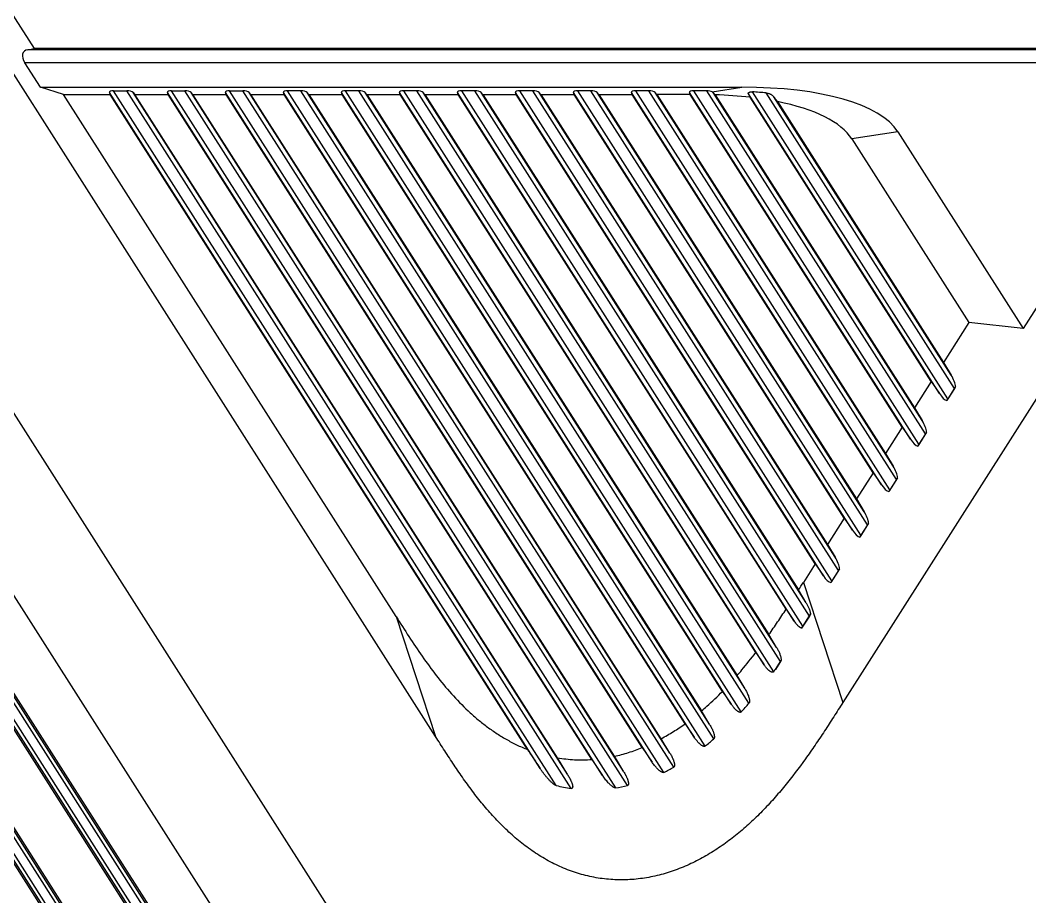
# Model space of a CAD drawing. Header units: millimetres. Extents: x 620 to 19791, y 2539 to 6969.
# Drawn here: x 2644.8 to 2758.3, y 3739.6 to 3838.2 of the extents above; entities that cross this region are included whole.
import ezdxf

# ---------------------------------------------------------------- set-up
doc = ezdxf.new("R2010")
doc.units = ezdxf.units.MM

msp = doc.modelspace()

# ---------------------------------------------------------------- linework, layer by layer
at = {"color": 7, "linetype": 'Continuous'}
for p, q in [((2567.99077, 3957.96458), (2646.33998, 3834.98095)), ((2527.09813, 3957.01259), (2719.04746, 3655.71251)), ((2691.47126, 3757.62498), (2565.76731, 3954.94065)), ((2543.2755, 3952.09196), (2731.41596, 3656.77059)), ((2711.99518, 3655.83875), (2525.43843, 3948.67418)), ((2710.40906, 3657.23921), (2526.75527, 3945.51792)), ((2710.74513, 3657.45331), (2527.09134, 3945.73202)), ((2525.40388, 3944.63387), (2709.46709, 3655.71251)), ((2526.41919, 3943.38777), (2708.85233, 3657.0251)), ((2526.75527, 3943.60187), (2709.1884, 3657.23921)), ((2702.39109, 3655.83875), (2525.43843, 3933.59879)), ((2700.80498, 3657.23921), (2526.75527, 3930.44253)), ((2701.14105, 3657.45331), (2527.09134, 3930.65663)), ((2525.40388, 3929.55848), (2699.86301, 3655.71251)), ((2526.75527, 3928.52648), (2699.58432, 3657.23921)), ((2526.41919, 3928.31238), (2699.24825, 3657.0251)), ((2645.63643, 3834.84686), (2646.33998, 3834.98095)), ((2773.44444, 3834.84686), (2645.63643, 3834.84686)), ((2771.05024, 3834.98095), (2646.33998, 3834.98095)), ((2647.03797, 3830.62829), (2645.29154, 3833.36964)), ((2776.54501, 3833.36964), (2645.29154, 3833.36964)), ((2776.54501, 3833.36964), (2757.52239, 3803.51011)), ((2649.62258, 3829.82829), (2647.03797, 3830.62829)), ((2647.03797, 3830.62829), (2725.90183, 3830.62829)), ((2687.02492, 3771.11838), (2649.62258, 3829.82829)), ((2649.62258, 3829.82829), (2654.88038, 3829.82829)), ((2654.79825, 3830.04572), (2654.88038, 3829.82829)), ((2703.21357, 3754.04889), (2654.79825, 3830.04572)), ((2701.80178, 3756.17645), (2654.88038, 3829.82829)), ((2705.02838, 3752.12725), (2655.27253, 3830.22829)), ((2655.27253, 3830.22829), (2656.7427, 3830.22829)), ((2706.70678, 3751.80039), (2656.7427, 3830.22829)), ((2706.32772, 3753.32243), (2657.44959, 3830.04572)), ((2657.44959, 3830.04572), (2657.6445, 3829.82829)), ((2705.16188, 3755.24094), (2657.6445, 3829.82829)), ((2657.6445, 3829.82829), (2661.40167, 3829.82829)), ((2710.23304, 3753.26691), (2661.31954, 3830.04572)), ((2661.40167, 3829.82829), (2661.31954, 3830.04572)), ((2709.04052, 3755.05029), (2661.40167, 3829.82829)), ((2711.72193, 3751.85687), (2661.79382, 3830.22829)), ((2661.79382, 3830.22829), (2663.26399, 3830.22829)), ((2713.02615, 3752.11734), (2663.26399, 3830.22829)), ((2664.16579, 3829.82829), (2663.97088, 3830.04572)), ((2712.62026, 3753.6815), (2663.97088, 3830.04572)), ((2711.57364, 3755.41288), (2664.16579, 3829.82829)), ((2664.16579, 3829.82829), (2667.92296, 3829.82829)), ((2667.92296, 3829.82829), (2667.84083, 3830.04572)), ((2715.80172, 3754.7622), (2667.84083, 3830.04572)), ((2714.70838, 3756.38989), (2667.92296, 3829.82829)), ((2717.13136, 3753.60213), (2668.31511, 3830.22829)), ((2668.31511, 3830.22829), (2669.78527, 3830.22829)), ((2718.23462, 3754.17805), (2669.78527, 3830.22829)), ((2670.68708, 3829.82829), (2670.49217, 3830.04572)), ((2717.81356, 3755.76603), (2670.49217, 3830.04572)), ((2716.83357, 3757.39282), (2670.68708, 3829.82829)), ((2670.68708, 3829.82829), (2674.44425, 3829.82829)), ((2674.44425, 3829.82829), (2674.36212, 3830.04572)), ((2720.54713, 3757.54979), (2674.36212, 3830.04572)), ((2719.51949, 3759.07434), (2674.44425, 3829.82829)), ((2721.76852, 3756.55962), (2674.8364, 3830.22829)), ((2676.30656, 3830.22829), (2674.8364, 3830.22829)), ((2722.73061, 3757.35713), (2676.30656, 3830.22829)), ((2722.29869, 3758.96215), (2677.01346, 3830.04572)), ((2677.20837, 3829.82829), (2677.01346, 3830.04572)), ((2677.20837, 3829.82829), (2721.36617, 3760.51444)), ((2677.20837, 3829.82829), (2680.96554, 3829.82829)), ((2680.96554, 3829.82829), (2680.88341, 3830.04572)), ((2724.70143, 3761.26521), (2680.88341, 3830.04572)), ((2723.72341, 3762.71188), (2680.96554, 3829.82829)), ((2725.84053, 3760.40421), (2681.35769, 3830.22829)), ((2682.82785, 3830.22829), (2681.35769, 3830.22829)), ((2726.69461, 3761.37128), (2682.82785, 3830.22829)), ((2726.25437, 3762.98936), (2683.53475, 3830.04572)), ((2683.72966, 3829.82829), (2683.53475, 3830.04572)), ((2683.72966, 3829.82829), (2725.35822, 3764.48454)), ((2683.72966, 3829.82829), (2687.48683, 3829.82829)), ((2728.4051, 3765.68799), (2687.4047, 3830.04572)), ((2687.48683, 3829.82829), (2687.4047, 3830.04572)), ((2727.46441, 3767.07606), (2687.48683, 3829.82829)), ((2729.48301, 3764.92304), (2687.87898, 3830.22829)), ((2689.34914, 3830.22829), (2687.87898, 3830.22829)), ((2730.22905, 3766.05969), (2689.34914, 3830.22829)), ((2729.81254, 3767.64052), (2690.05604, 3830.04572)), ((2690.25095, 3829.82829), (2690.05604, 3830.04572)), ((2690.25095, 3829.82829), (2728.94242, 3769.09485)), ((2690.25095, 3829.82829), (2694.00812, 3829.82829)), ((2694.00812, 3829.82829), (2693.92599, 3830.04572)), ((2731.79683, 3770.60041), (2693.92599, 3830.04572)), ((2730.87873, 3771.95303), (2694.00812, 3829.82829)), ((2732.75462, 3770.02403), (2694.40027, 3830.22829)), ((2695.87043, 3830.22829), (2694.40027, 3830.22829)), ((2733.4897, 3771.17788), (2695.87043, 3830.22829)), ((2696.77224, 3829.82829), (2696.57733, 3830.04572)), ((2733.12792, 3772.6728), (2696.57733, 3830.04572)), ((2696.77224, 3829.82829), (2732.26972, 3774.1084)), ((2696.77224, 3829.82829), (2700.52941, 3829.82829)), ((2700.52941, 3829.82829), (2700.44728, 3830.04572)), ((2735.06292, 3775.71005), (2700.44728, 3830.04572)), ((2734.14852, 3777.05686), (2700.52941, 3829.82829)), ((2736.01526, 3775.14222), (2700.92156, 3830.22829)), ((2702.39172, 3830.22829), (2700.92156, 3830.22829)), ((2736.75034, 3776.29606), (2702.39172, 3830.22829)), ((2703.29353, 3829.82829), (2703.09862, 3830.04572)), ((2736.38859, 3777.79093), (2703.09862, 3830.04572)), ((2703.29353, 3829.82829), (2735.53058, 3779.22626)), ((2703.29353, 3829.82829), (2707.0507, 3829.82829)), ((2738.32357, 3780.82823), (2706.96857, 3830.04572)), ((2707.0507, 3829.82829), (2706.96857, 3830.04572)), ((2737.40917, 3782.17505), (2707.0507, 3829.82829)), ((2739.27591, 3780.2604), (2707.44285, 3830.22829)), ((2708.91301, 3830.22829), (2707.44285, 3830.22829)), ((2740.01099, 3781.41425), (2708.91301, 3830.22829)), ((2739.64924, 3782.90912), (2709.61991, 3830.04572)), ((2709.81482, 3829.82829), (2709.61991, 3830.04572)), ((2709.81482, 3829.82829), (2738.79123, 3784.34444)), ((2709.81482, 3829.82829), (2713.57199, 3829.82829)), ((2741.58421, 3785.94642), (2713.48986, 3830.04572)), ((2713.57199, 3829.82829), (2713.48986, 3830.04572)), ((2740.66981, 3787.29323), (2713.57199, 3829.82829)), ((2742.53655, 3785.37859), (2713.96414, 3830.22829)), ((2715.4343, 3830.22829), (2713.96414, 3830.22829)), ((2743.27163, 3786.53244), (2715.4343, 3830.22829)), ((2742.90988, 3788.02731), (2716.1412, 3830.04572)), ((2716.33611, 3829.82829), (2716.1412, 3830.04572)), ((2716.33611, 3829.82829), (2742.05187, 3789.46263)), ((2720.09328, 3829.82829), (2716.33611, 3829.82829)), ((2720.01115, 3830.04572), (2720.09328, 3829.82829)), ((2744.84486, 3791.06461), (2720.01115, 3830.04572)), ((2743.93046, 3792.41142), (2720.09328, 3829.82829)), ((2745.7972, 3790.49678), (2720.48543, 3830.22829)), ((2721.95559, 3830.22829), (2720.48543, 3830.22829)), ((2746.53228, 3791.65063), (2721.95559, 3830.22829)), ((2722.56565, 3830.11322), (2725.90183, 3830.62829)), ((2746.17053, 3793.1455), (2722.66395, 3830.04343)), ((2722.88182, 3829.78996), (2745.31252, 3794.58082)), ((2748.1055, 3796.1828), (2726.64364, 3829.87117)), ((2749.05784, 3795.61496), (2727.08323, 3830.1082)), ((2749.79292, 3796.76881), (2728.63402, 3829.98163)), ((2747.1911, 3797.52961), (2726.82482, 3829.49827)), ((2749.43117, 3798.26368), (2729.49975, 3829.54976)), ((2729.89275, 3829.02138), (2748.57316, 3799.699)), ((2743.43887, 3825.61681), (2738.25722, 3824.81681)), ((2743.43887, 3825.61681), (2757.52239, 3803.51011)), ((2738.25722, 3824.81681), (2751.41609, 3804.16151)), ((2751.41609, 3804.16151), (2748.57316, 3799.699)), ((2757.52239, 3803.51011), (2751.41609, 3804.16151)), ((2748.57316, 3799.699), (2749.43117, 3798.26368)), ((2747.1911, 3797.52961), (2745.31252, 3794.58082)), ((2747.1911, 3797.52961), (2748.1055, 3796.1828)), ((2749.92695, 3796.97076), (2748.92918, 3795.40459)), ((2749.79292, 3796.76881), (2749.05784, 3795.61496)), ((2759.02241, 3795.62829), (2737.25747, 3761.46418)), ((2745.31252, 3794.58082), (2746.17053, 3793.1455)), ((2743.93046, 3792.41142), (2742.05187, 3789.46263)), ((2743.93046, 3792.41142), (2744.84486, 3791.06461)), ((2746.6663, 3791.85258), (2745.66854, 3790.2864)), ((2746.53228, 3791.65063), (2745.7972, 3790.49678)), ((2742.05187, 3789.46263), (2742.90988, 3788.02731)), ((2740.66981, 3787.29323), (2738.79123, 3784.34444)), ((2740.66981, 3787.29323), (2741.58421, 3785.94642)), ((2743.40566, 3786.73439), (2742.40789, 3785.16821)), ((2743.27163, 3786.53244), (2742.53655, 3785.37859)), ((2738.79123, 3784.34444), (2739.64924, 3782.90912)), ((2737.40917, 3782.17505), (2735.53058, 3779.22626)), ((2737.40917, 3782.17505), (2738.32357, 3780.82823)), ((2740.14501, 3781.6162), (2739.14725, 3780.05002)), ((2740.01099, 3781.41425), (2739.27591, 3780.2604)), ((2735.53058, 3779.22626), (2736.38859, 3777.79093)), ((2734.14852, 3777.05686), (2732.81113, 3774.95758)), ((2734.14852, 3777.05686), (2735.06292, 3775.71005)), ((2736.88437, 3776.49801), (2735.8866, 3774.93184)), ((2736.75034, 3776.29606), (2736.01526, 3775.14222)), ((2733.12792, 3772.6728), (2732.26972, 3774.1084)), ((2732.81113, 3774.95758), (2737.25747, 3761.46418)), ((2730.87873, 3771.95303), (2731.79683, 3770.60041)), ((2687.02492, 3771.11838), (2691.47126, 3757.62498)), ((2732.62767, 3769.81657), (2733.62371, 3771.37981)), ((2733.4897, 3771.17788), (2732.75462, 3770.02403)), ((2729.81254, 3767.64052), (2728.94242, 3769.09485)), ((2727.46441, 3767.07606), (2728.4051, 3765.68799)), ((2729.66935, 3765.18113), (2730.31217, 3766.18697)), ((2730.22905, 3766.05969), (2729.66935, 3765.18113)), ((2726.25437, 3762.98936), (2725.35822, 3764.48454)), ((2723.72341, 3762.71188), (2724.70143, 3761.26521)), ((2722.29869, 3758.96215), (2721.36617, 3760.51444)), ((2719.51949, 3759.07434), (2720.54713, 3757.54979)), ((2717.81356, 3755.76603), (2716.83357, 3757.39282)), ((2714.70838, 3756.38989), (2715.80172, 3754.7622)), ((2706.32772, 3753.32243), (2705.16188, 3755.24094)), ((2709.04052, 3755.05029), (2710.23304, 3753.26691)), ((2712.62026, 3753.6815), (2711.57364, 3755.41288))]:
    msp.add_line(p, q, dxfattribs=at)
for centre, radius, start, end in [((2672.24196, 3806.44761), 70.71653, 324.0416188, 324.2995282), ((2693.28997, 3790.01235), 44.00205, 317.7102081, 319.3902814), ((2702.7362, 3780.49873), 30.58284, 308.4857745, 310.8271272), ((2707.19198, 3773.98713), 22.67905, 295.9930774, 299.13764), ((2709.02716, 3768.18785), 16.55092, 256.0187188, 261.9407743), ((2708.87976, 3769.48334), 17.85414, 279.1597815, 283.4288124)]:
    msp.add_arc(centre, radius, start, end, dxfattribs=at)
for centre, major_axis, ratio, start_param, end_param in [((2646.84775, 3833.36964), (1.71115, -1.18199), 0.539712378, 2.652869565, 4.049132966), ((2655.39994, 3830.02829), (0.6062, -0.04686), 0.320743655, 1.807283709, 3.290813573), ((2656.87011, 3830.02829), (0.6062, -0.04686), 0.320743655, 0.323753845, 1.807283709), ((2661.92123, 3830.02829), (0.6062, -0.04686), 0.320743655, 1.807283709, 3.290813573), ((2663.3914, 3830.02829), (0.6062, -0.04686), 0.320743655, 0.323753845, 1.807283709), ((2668.44252, 3830.02829), (0.6062, -0.04686), 0.320743655, 1.807283709, 3.290813573), ((2669.91269, 3830.02829), (0.6062, -0.04686), 0.320743655, 0.323753845, 1.807283709), ((2674.96381, 3830.02829), (0.6062, -0.04686), 0.320743655, 1.807283709, 3.290813573), ((2676.43398, 3830.02829), (0.6062, -0.04686), 0.320743655, 0.323753845, 1.807283709), ((2681.4851, 3830.02829), (0.6062, -0.04686), 0.320743655, 1.807283709, 3.290813573), ((2682.95527, 3830.02829), (0.6062, -0.04686), 0.320743655, 0.323753845, 1.807283709), ((2688.00639, 3830.02829), (0.6062, -0.04686), 0.320743655, 1.807283709, 3.290813573), ((2689.47656, 3830.02829), (0.6062, -0.04686), 0.320743655, 0.323753845, 1.807283709), ((2694.52768, 3830.02829), (0.6062, -0.04686), 0.320743655, 1.807283709, 3.290813573), ((2695.99785, 3830.02829), (0.6062, -0.04686), 0.320743655, 0.323753845, 1.807283709), ((2701.04897, 3830.02829), (0.6062, -0.04686), 0.320743655, 1.807283709, 3.290813573), ((2702.51914, 3830.02829), (0.6062, -0.04686), 0.320743655, 0.323753845, 1.807283709), ((2707.57026, 3830.02829), (0.6062, -0.04686), 0.320743655, 1.807283709, 3.290813573), ((2709.04043, 3830.02829), (0.6062, -0.04686), 0.320743655, 0.323753845, 1.807283709), ((2714.09155, 3830.02829), (0.6062, -0.04686), 0.320743655, 1.807283709, 3.290813573), ((2715.56172, 3830.02829), (0.6062, -0.04686), 0.320743655, 0.323753845, 1.807283709), ((2720.61284, 3830.02829), (0.6062, -0.04686), 0.320743655, 1.807283709, 3.290813573), ((2722.08301, 3830.02829), (0.6062, -0.04686), 0.320743655, 0.675032132, 1.807283709), ((2727.45509, 3821.58334), (-5.74734, 9.2247), 0.083540021, -0.528876287, -0.465118717), ((2711.09809, 3819.05796), (-27.72922, -4.28114), 0.356407676, -2.227773078, -2.063972456), ((2716.27974, 3819.85796), (27.72922, 4.28114), 0.356407676, 0.155363062, 1.162012253), ((2732.24289, 3822.32253), (-6.07066, 9.17298), 0.087729956, 0.548698708, 0.616610588), ((2713.68891, 3819.45796), (27.72922, 4.28114), 0.356407676, 0.947582636, 1.012535773), ((2733.18358, 3822.46776), (-5.74734, 9.2247), 0.083540021, -0.834035603, -0.749138908), ((2711.09809, 3819.05796), (-27.72922, -4.28114), 0.356407676, -2.986229592, -2.369131772), ((2749.06483, 3797.91168), (-0.75317, 1.33987), 0.321085861, -2.512347308, -1.48785952), ((2749.81886, 3796.72811), (0.29525, 0.46648), 0.079182722, 1.074563489, 1.533605565), ((2748.32975, 3796.75784), (-0.75317, 1.33987), 0.321085861, -4.454919248, -3.43043146), ((2749.08377, 3795.57426), (0.29525, 0.46648), 0.079182722, 1.533605565, 1.992647641), ((2745.80419, 3792.7935), (-0.75317, 1.33987), 0.321085861, -2.512347308, -1.48785952), ((2746.55821, 3791.60992), (0.29525, 0.46648), 0.079182722, 1.074563489, 1.533605565), ((2745.06911, 3791.63965), (-0.75317, 1.33987), 0.321085861, -4.454919248, -3.43043146), ((2745.82313, 3790.45607), (0.29525, 0.46648), 0.079182722, 1.533605565, 1.992647641), ((2742.54354, 3787.67531), (-0.75317, 1.33987), 0.321085861, -2.512347308, -1.48785952), ((2743.29757, 3786.49173), (0.29525, 0.46648), 0.079182722, 1.074563489, 1.533605565), ((2741.80846, 3786.52146), (-0.75317, 1.33987), 0.321085861, -4.454919248, -3.43043146), ((2742.56248, 3785.33788), (0.29525, 0.46648), 0.079182722, 1.533605565, 1.992647641), ((2739.2829, 3782.55712), (-0.75317, 1.33987), 0.321085861, -2.512347308, -1.48785952), ((2740.03692, 3781.37354), (0.29525, 0.46648), 0.079182722, 1.074563489, 1.533605565), ((2738.54782, 3781.40327), (-0.75317, 1.33987), 0.321085861, -4.454919248, -3.43043146), ((2739.30184, 3780.2197), (0.29525, 0.46648), 0.079182722, 1.533605565, 1.992647641), ((2736.02225, 3777.43893), (-0.75317, 1.33987), 0.321085861, -2.512347308, -1.48785952), ((2736.77628, 3776.25536), (0.29525, 0.46648), 0.079182722, 1.074563489, 1.533605565), ((2735.28717, 3776.28509), (-0.75317, 1.33987), 0.321085861, -4.454919248, -3.43043146), ((2736.04119, 3775.10151), (0.29525, 0.46648), 0.079182722, 1.533605565, 1.992647641), ((2733.51563, 3771.13717), (0.29525, 0.46648), 0.079182722, 1.074614452, 1.533605565), ((2732.78055, 3769.98332), (0.29525, 0.46648), 0.079182722, 1.533605565, 1.985945586), ((2730.25499, 3766.01898), (0.29525, 0.46648), 0.079182722, 1.252958992, 1.533605565)]:
    msp.add_ellipse(centre, major_axis=major_axis, ratio=ratio, start_param=start_param, end_param=end_param, dxfattribs=at)
for points, knots in [([(2722.56565, 3830.11322), (2722.58515, 3830.1036), (2722.61267, 3830.08797), (2722.64466, 3830.06321), (2722.65805, 3830.05013), (2722.66395, 3830.04343)], [0, 0, 0, 0, 0.538309154, 0.778937062, 1, 1, 1, 1]), ([(2726.64364, 3829.87117), (2726.63964, 3829.87962), (2726.63288, 3829.8966), (2726.62709, 3829.92288), (2726.62663, 3829.94906), (2726.63224, 3829.97472), (2726.64438, 3829.99924), (2726.66314, 3830.02198), (2726.68823, 3830.04249), (2726.71917, 3830.06048), (2726.75526, 3830.07576), (2726.79566, 3830.08823), (2726.83947, 3830.09789), (2726.90212, 3830.10726), (2726.98383, 3830.11225), (2727.0499, 3830.11039), (2727.08323, 3830.1082)], [0, 0, 0, 0, 0.046608084, 0.090865821, 0.133599772, 0.176237906, 0.220668114, 0.268835741, 0.322229127, 0.381579118, 0.446845545, 0.517392, 0.592286978, 0.670519947, 0.833315607, 1, 1, 1, 1]), ([(2728.63402, 3829.98163), (2728.68004, 3829.97712), (2728.77072, 3829.96303), (2728.90222, 3829.92945), (2729.02666, 3829.88565), (2729.1427, 3829.83312), (2729.24932, 3829.77291), (2729.3455, 3829.70578), (2729.4299, 3829.63234), (2729.47845, 3829.57796), (2729.49975, 3829.54976)], [0, 0, 0, 0, 0.139929513, 0.277115298, 0.410235282, 0.538662615, 0.662088192, 0.780289855, 0.893038883, 1, 1, 1, 1]), ([(2728.94242, 3769.09485), (2729.27405, 3769.56508), (2729.92693, 3770.51288), (2730.56339, 3771.47172), (2730.87873, 3771.95303)], [0, 0, 0, 0, 0.499998852, 1, 1, 1, 1]), ([(2733.12792, 3772.6728), (2733.18707, 3772.57384), (2733.27058, 3772.42199), (2733.37058, 3772.21366), (2733.43957, 3772.05402), (2733.50166, 3771.89108), (2733.5555, 3771.72463), (2733.59163, 3771.58288), (2733.61318, 3771.46751), (2733.62087, 3771.40914), (2733.62371, 3771.37981)], [0, 0, 0, 0, 0.24806612, 0.372476549, 0.497159551, 0.622157896, 0.747537853, 0.873407429, 0.9365973, 1, 1, 1, 1]), ([(2687.02492, 3771.11838), (2687.50374, 3770.36679), (2688.46161, 3768.86375), (2689.94753, 3766.6408), (2691.52419, 3764.48043), (2693.22759, 3762.41762), (2694.77888, 3760.81426), (2696.10936, 3759.62741), (2697.15401, 3758.79215), (2698.24604, 3758.01972), (2699.38509, 3757.31822), (2700.5693, 3756.69591), (2701.38694, 3756.33907), (2701.80178, 3756.17645)], [0, 0, 0, 0, 0.125002242, 0.250004789, 0.375005107, 0.499999575, 0.624982181, 0.687487539, 0.749991988, 0.812495629, 0.874998139, 0.937499465, 1, 1, 1, 1]), ([(2732.62767, 3769.81657), (2732.6041, 3769.82201), (2732.55813, 3769.83771), (2732.49321, 3769.87001), (2732.43162, 3769.9081), (2732.37286, 3769.95035), (2732.31646, 3769.99575), (2732.244, 3770.05964), (2732.1579, 3770.14459), (2732.06046, 3770.25231), (2731.93714, 3770.40215), (2731.85139, 3770.52004), (2731.79683, 3770.60041)], [0, 0, 0, 0, 0.062468759, 0.124775822, 0.187045958, 0.249325437, 0.311637147, 0.373990684, 0.498820667, 0.623846845, 0.749063076, 1, 1, 1, 1]), ([(2729.81254, 3767.64052), (2729.8455, 3767.58543), (2729.9093, 3767.47384), (2729.99839, 3767.30263), (2730.0805, 3767.12753), (2730.15481, 3766.94847), (2730.2199, 3766.76525), (2730.26442, 3766.6089), (2730.29183, 3766.48143), (2730.30723, 3766.38436), (2730.31578, 3766.28601), (2730.31504, 3766.21989), (2730.31217, 3766.18697)], [0, 0, 0, 0, 0.123799561, 0.247818782, 0.372083649, 0.496633054, 0.621528928, 0.746873203, 0.809784036, 0.87289663, 0.936270599, 1, 1, 1, 1]), ([(2725.35822, 3764.48454), (2725.54103, 3764.69443), (2726.26441, 3765.5407), (2726.95822, 3766.41207), (2727.46441, 3767.07606)], [0, 0, 0, 0, 0.250014815, 1, 1, 1, 1]), ([(2729.48301, 3764.92304), (2729.47371, 3764.91022), (2729.45729, 3764.89255), (2729.43115, 3764.87466), (2729.40987, 3764.86443), (2729.38751, 3764.85744), (2729.35708, 3764.85225), (2729.32621, 3764.85241), (2729.29601, 3764.85649), (2729.26636, 3764.86272), (2729.23026, 3764.87391), (2729.18851, 3764.89127), (2729.13483, 3764.91836), (2729.0709, 3764.95793), (2728.99836, 3765.01137), (2728.92921, 3765.06913), (2728.86293, 3765.13019), (2728.79912, 3765.1939), (2728.71695, 3765.2818), (2728.61915, 3765.39635), (2728.50858, 3765.53948), (2728.43896, 3765.63803), (2728.4051, 3765.68799)], [0, 0, 0, 0, 0.032749604, 0.049070808, 0.065281114, 0.081374768, 0.09734525, 0.128951581, 0.144664396, 0.160322538, 0.19152116, 0.22263442, 0.253700035, 0.315747481, 0.377782709, 0.439835829, 0.501920128, 0.564041471, 0.626202406, 0.750635063, 0.875234589, 1, 1, 1, 1]), ([(2726.25437, 3762.98936), (2726.29114, 3762.92801), (2726.36217, 3762.80366), (2726.46076, 3762.61263), (2726.55069, 3762.41696), (2726.61722, 3762.24995), (2726.6641, 3762.11377), (2726.69559, 3762.01016), (2726.72264, 3761.90506), (2726.74412, 3761.79836), (2726.75589, 3761.70812), (2726.76002, 3761.63525), (2726.75978, 3761.58025), (2726.75524, 3761.52518), (2726.74665, 3761.47969), (2726.73576, 3761.44419), (2726.72169, 3761.40965), (2726.70677, 3761.38545), (2726.69461, 3761.37128)], [0, 0, 0, 0, 0.123663538, 0.247499613, 0.371541605, 0.49583988, 0.558118409, 0.620499961, 0.683008502, 0.745679803, 0.808570252, 0.84013639, 0.871803043, 0.903595739, 0.935548234, 0.951604213, 0.967715147, 1, 1, 1, 1]), ([(2721.36617, 3760.51444), (2721.57134, 3760.68786), (2722.38292, 3761.39207), (2723.15957, 3762.13621), (2723.72341, 3762.71188)], [0, 0, 0, 0, 0.250031388, 1, 1, 1, 1]), ([(2737.25747, 3761.46418), (2736.91615, 3760.92842), (2736.23342, 3759.85696), (2735.19761, 3758.25725), (2734.13918, 3756.67227), (2732.68551, 3754.58817), (2731.14955, 3752.56135), (2729.50183, 3750.6262), (2728.20339, 3749.23015), (2726.8367, 3747.9006), (2725.39704, 3746.65013), (2723.88103, 3745.49303), (2722.28704, 3744.44543), (2720.61599, 3743.52527), (2719.16207, 3742.8807), (2717.96685, 3742.44868), (2717.05546, 3742.1688), (2716.13104, 3741.93552), (2715.19562, 3741.75106), (2714.25158, 3741.61742), (2713.30157, 3741.5363), (2712.34847, 3741.50902), (2711.39537, 3741.53646), (2710.44545, 3741.61901), (2709.50191, 3741.75651), (2708.5679, 3741.94829), (2707.64639, 3742.19314), (2706.74012, 3742.48938), (2705.85148, 3742.8349), (2704.98255, 3743.22727), (2704.13497, 3743.66379), (2703.30998, 3744.14161), (2702.24145, 3744.82967), (2700.96528, 3745.7784), (2699.53015, 3747.03471), (2698.41013, 3748.16232), (2697.556, 3749.10314), (2696.72803, 3750.06711), (2695.73891, 3751.31046), (2694.61385, 3752.84919), (2693.53747, 3754.42213), (2692.49527, 3756.01774), (2691.81257, 3757.08922), (2691.47126, 3757.62498)], [0, 0, 0, 0, 0.031248913, 0.062498086, 0.093747804, 0.124998024, 0.187491731, 0.218742695, 0.249993473, 0.281243998, 0.312493845, 0.343742787, 0.374990634, 0.40623724, 0.437482463, 0.453108937, 0.468735427, 0.48436179, 0.499988121, 0.515614449, 0.531240699, 0.546866907, 0.562493111, 0.578119298, 0.59374548, 0.609371695, 0.62499792, 0.640624168, 0.656250514, 0.671876929, 0.687503322, 0.703129848, 0.718756413, 0.750002565, 0.781250454, 0.812499827, 0.828126199, 0.843752818, 0.875002788, 0.90625252, 0.937502, 0.968751156, 1, 1, 1, 1]), ([(2725.84053, 3760.40421), (2725.83489, 3760.39802), (2725.82269, 3760.38644), (2725.80191, 3760.37225), (2725.77919, 3760.36168), (2725.74742, 3760.35258), (2725.70627, 3760.34965), (2725.65784, 3760.35601), (2725.61116, 3760.36901), (2725.5663, 3760.38667), (2725.52308, 3760.40772), (2725.46744, 3760.43923), (2725.40105, 3760.4837), (2725.32545, 3760.54249), (2725.2532, 3760.60528), (2725.18378, 3760.67117), (2725.11683, 3760.73957), (2725.05208, 3760.81008), (2724.98932, 3760.8824), (2724.90808, 3760.98096), (2724.81083, 3761.10773), (2724.73724, 3761.21225), (2724.70143, 3761.26521)], [0, 0, 0, 0, 0.016332264, 0.032630874, 0.048843416, 0.064956214, 0.096818003, 0.128388398, 0.159771636, 0.191040105, 0.22223813, 0.253391747, 0.315610457, 0.377786824, 0.439949849, 0.502114099, 0.564287633, 0.626475222, 0.688679854, 0.750903576, 0.875405838, 1, 1, 1, 1]), ([(2716.83357, 3757.39282), (2717.29878, 3757.64338), (2718.21219, 3758.17671), (2719.08977, 3758.76683), (2719.51949, 3759.07434)], [0, 0, 0, 0, 0.499993511, 1, 1, 1, 1]), ([(2722.29869, 3758.96215), (2722.33553, 3758.90082), (2722.40686, 3758.77667), (2722.50627, 3758.58619), (2722.58211, 3758.42384), (2722.63781, 3758.29166), (2722.67682, 3758.19128), (2722.71265, 3758.08961), (2722.74475, 3757.98655), (2722.77232, 3757.88201), (2722.79051, 3757.7936), (2722.80116, 3757.72208), (2722.8068, 3757.66799), (2722.80955, 3757.61354), (2722.80861, 3757.55883), (2722.80283, 3757.50417), (2722.79243, 3757.45925), (2722.77937, 3757.42466), (2722.76669, 3757.39978), (2722.75071, 3757.37675), (2722.73768, 3757.36324), (2722.73061, 3757.35713)], [0, 0, 0, 0, 0.123996573, 0.248079261, 0.372276094, 0.434434777, 0.49664033, 0.558902946, 0.621236797, 0.68366264, 0.746212859, 0.777556239, 0.808956036, 0.840427666, 0.871993198, 0.903684151, 0.935544652, 0.951570817, 0.967661265, 0.98381531, 1, 1, 1, 1]), ([(2721.76852, 3756.55962), (2721.76148, 3756.55402), (2721.74635, 3756.54409), (2721.72143, 3756.5336), (2721.69524, 3756.52744), (2721.65983, 3756.52442), (2721.61569, 3756.52855), (2721.5647, 3756.54181), (2721.5158, 3756.5606), (2721.4688, 3756.58329), (2721.42346, 3756.60888), (2721.36497, 3756.64598), (2721.29496, 3756.69683), (2721.21494, 3756.76276), (2721.13821, 3756.83238), (2721.0643, 3756.90489), (2720.99286, 3756.97979), (2720.90058, 3757.08235), (2720.79024, 3757.21494), (2720.6649, 3757.37962), (2720.58568, 3757.4926), (2720.54713, 3757.54979)], [0, 0, 0, 0, 0.016228864, 0.032419256, 0.048530173, 0.064556904, 0.096336186, 0.127906706, 0.159339151, 0.190680266, 0.221959467, 0.253195179, 0.315569793, 0.377875185, 0.44013849, 0.502375152, 0.564594793, 0.626803817, 0.751198007, 0.875591973, 1, 1, 1, 1]), ([(2701.80178, 3756.17645), (2701.91943, 3755.99905), (2702.3899, 3755.28977), (2702.86054, 3754.58062), (2703.21357, 3754.04889)], [0, 0, 0, 0, 0.250111472, 1, 1, 1, 1]), ([(2711.57364, 3755.41288), (2712.10879, 3755.52961), (2713.16898, 3755.81189), (2714.20089, 3756.18376), (2714.70838, 3756.38989)], [0, 0, 0, 0, 0.499990953, 1, 1, 1, 1]), ([(2705.16188, 3755.24094), (2705.48167, 3755.18698), (2706.1246, 3755.09792), (2707.0951, 3755.02169), (2708.0684, 3755.00287), (2708.71695, 3755.02828), (2709.04052, 3755.05029)], [0, 0, 0, 0, 0.249999702, 0.499999254, 0.749999408, 1, 1, 1, 1]), ([(2717.81356, 3755.76603), (2717.85053, 3755.70465), (2717.9223, 3755.58054), (2718.02283, 3755.39045), (2718.0999, 3755.22863), (2718.15671, 3755.09698), (2718.19659, 3754.99706), (2718.2333, 3754.89588), (2718.26627, 3754.79336), (2718.29461, 3754.68936), (2718.31327, 3754.60136), (2718.32405, 3754.53017), (2718.3296, 3754.47634), (2718.33195, 3754.42216), (2718.33014, 3754.36777), (2718.32266, 3754.31361), (2718.30967, 3754.26951), (2718.29342, 3754.23644), (2718.27769, 3754.21342), (2718.25818, 3754.1933), (2718.24277, 3754.18259), (2718.23462, 3754.17805)], [0, 0, 0, 0, 0.124398775, 0.24879606, 0.37320982, 0.435435437, 0.497676953, 0.55994102, 0.622237221, 0.684580292, 0.746995089, 0.778249124, 0.809543902, 0.840895023, 0.872327063, 0.903879112, 0.935612617, 0.951601769, 0.967670522, 0.983815479, 1, 1, 1, 1]), ([(2705.02838, 3752.12725), (2705.01466, 3752.13067), (2704.98765, 3752.13916), (2704.93541, 3752.16064), (2704.87294, 3752.19347), (2704.80145, 3752.23842), (2704.73267, 3752.28713), (2704.66606, 3752.33854), (2704.57971, 3752.40983), (2704.47554, 3752.50308), (2704.35516, 3752.6196), (2704.2386, 3752.73961), (2704.12528, 3752.86242), (2703.97807, 3753.02921), (2703.80043, 3753.24278), (2703.59608, 3753.50563), (2703.40005, 3753.77411), (2703.27476, 3753.95673), (2703.21357, 3754.04889)], [0, 0, 0, 0, 0.015862476, 0.031711438, 0.06334448, 0.094914359, 0.126428728, 0.157896554, 0.189325187, 0.252082213, 0.314737643, 0.37731045, 0.43981334, 0.502254985, 0.626972027, 0.751496998, 0.87584033, 1, 1, 1, 1]), ([(2712.62026, 3753.6815), (2712.65753, 3753.61983), (2712.73009, 3753.49534), (2712.81534, 3753.3367), (2712.87972, 3753.20792), (2712.92589, 3753.11037), (2712.96971, 3753.01177), (2713.01086, 3752.91206), (2713.04889, 3752.81114), (2713.08315, 3752.7089), (2713.11267, 3752.60521), (2713.1321, 3752.51743), (2713.14314, 3752.44639), (2713.14858, 3752.3927), (2713.15037, 3752.33868), (2713.14721, 3752.28459), (2713.13868, 3752.23997), (2713.12654, 3752.20567), (2713.11412, 3752.18112), (2713.09778, 3752.15872), (2713.07726, 3752.13974), (2713.05304, 3752.12548), (2713.03523, 3752.11951), (2713.02615, 3752.11734)], [0, 0, 0, 0, 0.124879915, 0.249671752, 0.312038759, 0.374385024, 0.436710949, 0.499017093, 0.561304446, 0.623574912, 0.685832589, 0.748086948, 0.779227409, 0.810382114, 0.841564235, 0.872798791, 0.904133516, 0.919887812, 0.935720852, 0.95165455, 0.96768746, 0.983820463, 1, 1, 1, 1]), ([(2717.13136, 3753.60213), (2717.1225, 3753.59781), (2717.10384, 3753.59103), (2717.07462, 3753.58616), (2717.04513, 3753.58572), (2717.00632, 3753.5898), (2716.95907, 3753.60162), (2716.90491, 3753.62253), (2716.85298, 3753.64798), (2716.80297, 3753.6767), (2716.7546, 3753.70788), (2716.69204, 3753.75203), (2716.61688, 3753.81116), (2716.5306, 3753.88657), (2716.4476, 3753.96539), (2716.36741, 3754.04692), (2716.28971, 3754.13073), (2716.18913, 3754.24504), (2716.06854, 3754.39221), (2715.93114, 3754.5744), (2715.84411, 3754.69911), (2715.80172, 3754.7622)], [0, 0, 0, 0, 0.016119384, 0.032201691, 0.048218877, 0.064174153, 0.095895279, 0.127471454, 0.158944588, 0.190343587, 0.221687578, 0.252989368, 0.315492021, 0.377907069, 0.440258478, 0.502561506, 0.56482622, 0.627059654, 0.751444531, 0.875752485, 1, 1, 1, 1]), ([(2706.32772, 3753.32243), (2706.36591, 3753.25958), (2706.44053, 3753.13294), (2706.52899, 3752.97195), (2706.59622, 3752.84149), (2706.64466, 3752.7428), (2706.69086, 3752.64315), (2706.73447, 3752.54245), (2706.77498, 3752.44061), (2706.81166, 3752.33749), (2706.83813, 3752.25029), (2706.85586, 3752.1797), (2706.86703, 3752.12636), (2706.87553, 3752.07259), (2706.88053, 3752.01843), (2706.88072, 3751.96408), (2706.87495, 3751.91899), (2706.86467, 3751.88419), (2706.85326, 3751.85929), (2706.83731, 3751.83673), (2706.81632, 3751.81824), (2706.7911, 3751.80551), (2706.76349, 3751.79886), (2706.73507, 3751.79739), (2706.71616, 3751.79906), (2706.70678, 3751.80039)], [0, 0, 0, 0, 0.125532553, 0.250889204, 0.313497638, 0.376053035, 0.438550202, 0.500982305, 0.563340107, 0.625610592, 0.687774973, 0.718813951, 0.749817111, 0.780779949, 0.811698282, 0.842571561, 0.873412948, 0.888868712, 0.904367861, 0.919960892, 0.935701077, 0.951618647, 0.967681262, 0.983832725, 1, 1, 1, 1]), ([(2711.72193, 3751.85687), (2711.69987, 3751.85331), (2711.66571, 3751.85455), (2711.62203, 3751.86362), (2711.57936, 3751.87638), (2711.52802, 3751.89758), (2711.46913, 3751.92827), (2711.41251, 3751.96261), (2711.3396, 3752.01195), (2711.25239, 3752.07881), (2711.15251, 3752.1645), (2711.05651, 3752.2542), (2710.96378, 3752.34703), (2710.84396, 3752.47414), (2710.70043, 3752.63842), (2710.53663, 3752.84225), (2710.38055, 3753.05165), (2710.28138, 3753.19465), (2710.23304, 3753.26691)], [0, 0, 0, 0, 0.031893117, 0.047826811, 0.063721984, 0.095394867, 0.126968165, 0.158465287, 0.189903223, 0.252637314, 0.31524417, 0.377755707, 0.440191779, 0.502565659, 0.627152636, 0.751573469, 0.875851677, 1, 1, 1, 1])]:
    msp.add_open_spline(points, degree=3, knots=knots, dxfattribs=at)
msp.add_open_spline([(2732.26972, 3774.1084), (2732.45039, 3774.39133), (2732.63077, 3774.67446), (2732.81113, 3774.95758)], degree=3, dxfattribs=at)

doc.saveas('drawing.dxf')
